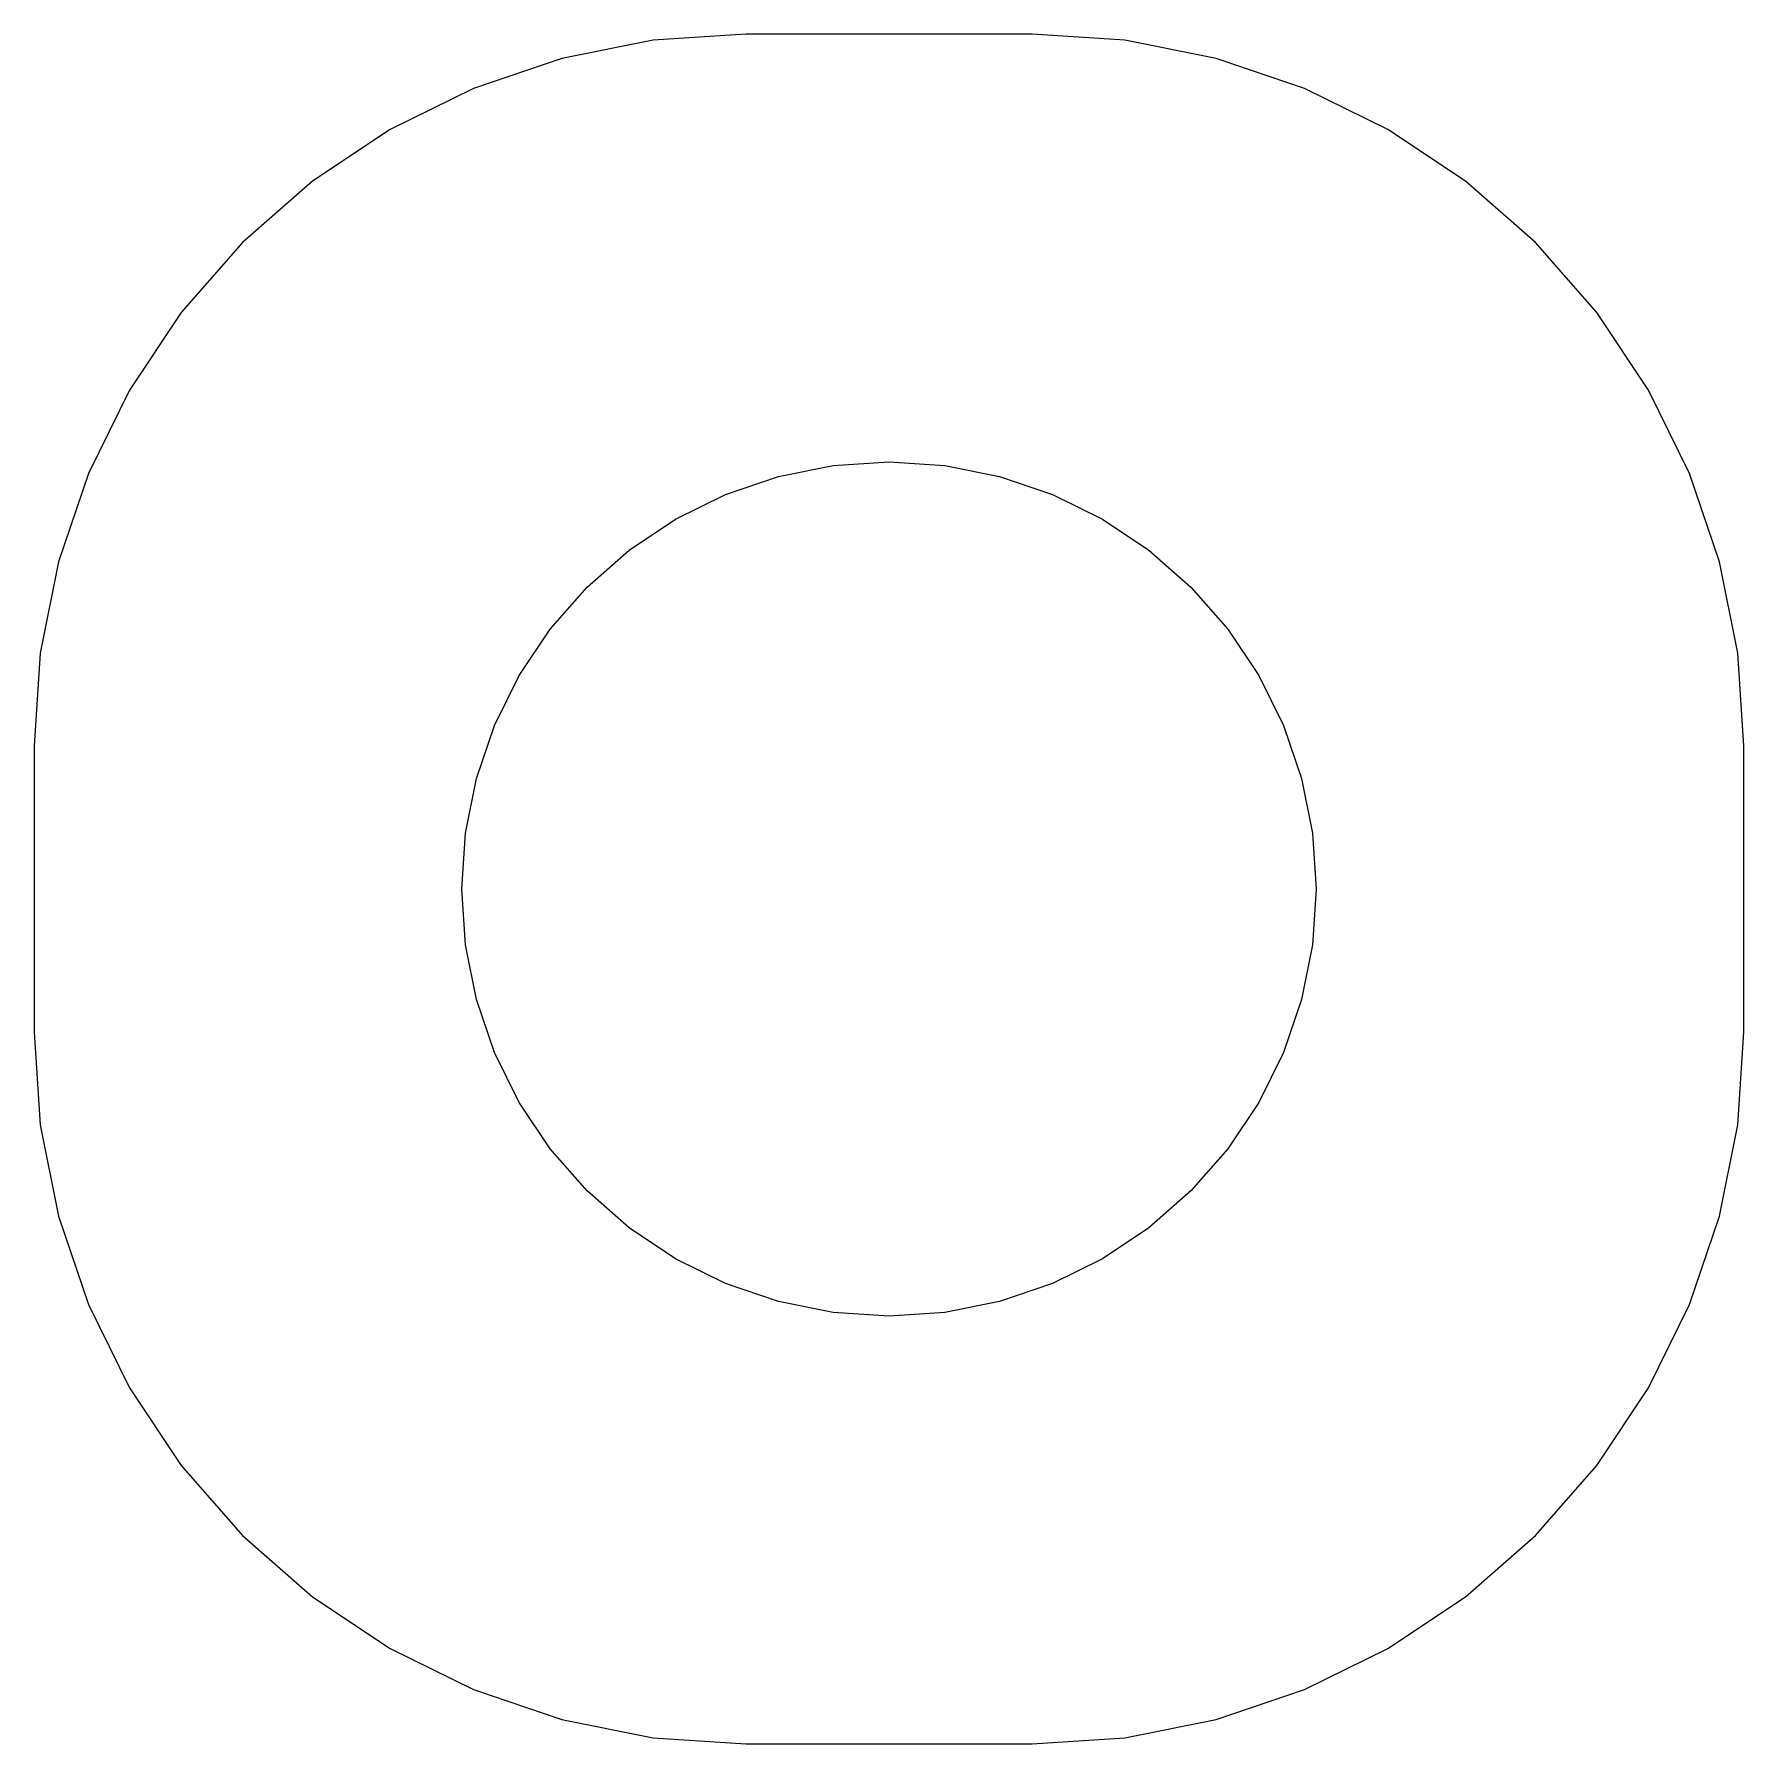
# Model space of a CAD drawing. Header units: metres. Extents: x -6 to 6, y -6 to 6.
import ezdxf

# ---------------------------------------------------------------- set-up
doc = ezdxf.new("R2010")
doc.units = ezdxf.units.M

msp = doc.modelspace()

# ---------------------------------------------------------------- linework, layer by layer
for p, q in [((-1.00499, 6.00499), (-1.65762, 5.96222)), ((1.00499, 6.00499), (-1.00499, 6.00499)), ((1.65762, 5.96222), (1.00499, 6.00499)), ((-1.65762, 5.96222), (-2.29909, 5.83463)), ((2.29909, 5.83463), (1.65762, 5.96222)), ((-2.29909, 5.83463), (-2.91841, 5.62439)), ((2.91841, 5.62439), (2.29909, 5.83463)), ((-2.91841, 5.62439), (-3.50499, 5.33511)), ((3.50499, 5.33511), (2.91841, 5.62439)), ((-3.50499, 5.33511), (-4.0488, 4.97176)), ((4.0488, 4.97176), (3.50499, 5.33511)), ((-4.0488, 4.97176), (-4.54053, 4.54053)), ((4.54053, 4.54053), (4.0488, 4.97176)), ((-4.54053, 4.54053), (-4.97176, 4.0488)), ((4.97176, 4.0488), (4.54053, 4.54053)), ((-4.97176, 4.0488), (-5.33511, 3.50499)), ((5.33511, 3.50499), (4.97176, 4.0488)), ((-5.33511, 3.50499), (-5.62439, 2.91841)), ((5.62439, 2.91841), (5.33511, 3.50499)), ((-5.62439, 2.91841), (-5.83463, 2.29909)), ((-1.14804, 2.77164), (-0.776443, 2.89777)), ((-0.776443, 2.89777), (-0.391571, 2.97432)), ((-0.391571, 2.97432), (0, 3)), ((0, 3), (0.391571, 2.97432)), ((0.391571, 2.97432), (0.776443, 2.89777)), ((0.776443, 2.89777), (1.14804, 2.77164)), ((5.83463, 2.29909), (5.62439, 2.91841)), ((-1.5, 2.59807), (-1.14804, 2.77164)), ((1.14804, 2.77164), (1.5, 2.59807)), ((-1.82628, 2.38005), (-1.5, 2.59807)), ((1.5, 2.59807), (1.82628, 2.38005)), ((-5.83463, 2.29909), (-5.96222, 1.65762)), ((-2.12131, 2.12131), (-1.82628, 2.38005)), ((1.82628, 2.38005), (2.12131, 2.12131)), ((5.96222, 1.65762), (5.83463, 2.29909)), ((-2.38005, 1.82628), (-2.12131, 2.12131)), ((2.12131, 2.12131), (2.38005, 1.82628)), ((-2.59807, 1.5), (-2.38005, 1.82628)), ((2.38005, 1.82628), (2.59807, 1.5)), ((-5.96222, 1.65762), (-6.00499, 1.00499)), ((6.00499, 1.00499), (5.96222, 1.65762)), ((-2.77164, 1.14804), (-2.59807, 1.5)), ((2.59807, 1.5), (2.77164, 1.14804)), ((-2.89777, 0.776443), (-2.77164, 1.14804)), ((2.77164, 1.14804), (2.89777, 0.776443)), ((-6.00499, 1.00499), (-6.00499, -1.00499)), ((6.00499, -1.00499), (6.00499, 1.00499)), ((-2.97432, 0.391571), (-2.89777, 0.776443)), ((2.89777, 0.776443), (2.97432, 0.391571)), ((-3, 0), (-2.97432, 0.391571)), ((2.97432, 0.391571), (3, 0)), ((-2.97432, -0.391571), (-3, 0)), ((3, 0), (2.97432, -0.391571)), ((-2.89777, -0.776443), (-2.97432, -0.391571)), ((2.97432, -0.391571), (2.89777, -0.776443)), ((-2.77164, -1.14804), (-2.89777, -0.776443)), ((2.89777, -0.776443), (2.77164, -1.14804)), ((-6.00499, -1.00499), (-5.96222, -1.65762)), ((5.96222, -1.65762), (6.00499, -1.00499)), ((-2.59807, -1.5), (-2.77164, -1.14804)), ((2.77164, -1.14804), (2.59807, -1.5)), ((-2.38005, -1.82628), (-2.59807, -1.5)), ((2.59807, -1.5), (2.38005, -1.82628)), ((-5.96222, -1.65762), (-5.83463, -2.29909)), ((5.83463, -2.29909), (5.96222, -1.65762)), ((-2.12131, -2.12131), (-2.38005, -1.82628)), ((2.38005, -1.82628), (2.12131, -2.12131)), ((-1.82628, -2.38005), (-2.12131, -2.12131)), ((2.12131, -2.12131), (1.82628, -2.38005)), ((-5.83463, -2.29909), (-5.62439, -2.91841)), ((-1.5, -2.59807), (-1.82628, -2.38005)), ((1.82628, -2.38005), (1.5, -2.59807)), ((5.62439, -2.91841), (5.83463, -2.29909)), ((-1.14804, -2.77164), (-1.5, -2.59807)), ((1.5, -2.59807), (1.14804, -2.77164)), ((-0.776443, -2.89777), (-1.14804, -2.77164)), ((1.14804, -2.77164), (0.776443, -2.89777)), ((-5.62439, -2.91841), (-5.33511, -3.50499)), ((-0.391571, -2.97432), (-0.776443, -2.89777)), ((0, -3), (-0.391571, -2.97432)), ((0.391571, -2.97432), (0, -3)), ((0.776443, -2.89777), (0.391571, -2.97432)), ((5.33511, -3.50499), (5.62439, -2.91841)), ((-5.33511, -3.50499), (-4.97176, -4.0488)), ((4.97176, -4.0488), (5.33511, -3.50499)), ((-4.97176, -4.0488), (-4.54053, -4.54053)), ((4.54053, -4.54053), (4.97176, -4.0488)), ((-4.54053, -4.54053), (-4.0488, -4.97176)), ((4.0488, -4.97176), (4.54053, -4.54053)), ((-4.0488, -4.97176), (-3.50499, -5.33511)), ((3.50499, -5.33511), (4.0488, -4.97176)), ((-3.50499, -5.33511), (-2.91841, -5.62439)), ((2.91841, -5.62439), (3.50499, -5.33511)), ((-2.91841, -5.62439), (-2.29909, -5.83463)), ((2.29909, -5.83463), (2.91841, -5.62439)), ((-2.29909, -5.83463), (-1.65762, -5.96222)), ((1.65762, -5.96222), (2.29909, -5.83463)), ((-1.65762, -5.96222), (-1.00499, -6.00499)), ((-1.00499, -6.00499), (1.00499, -6.00499)), ((1.00499, -6.00499), (1.65762, -5.96222))]:
    msp.add_line(p, q)

doc.saveas('drawing.dxf')
